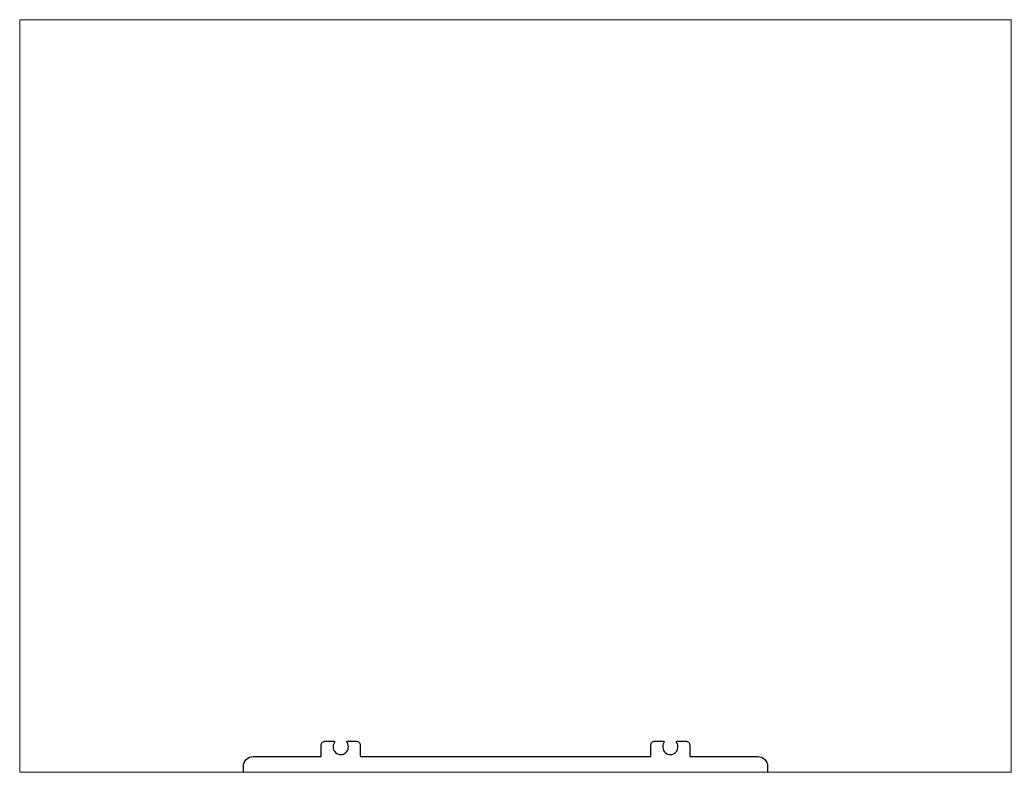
# Paper-space layout 'Presentación1' of a CAD drawing. Header units: millimetres. Extents: x 26 to 231, y 20 to 176.
# The model-space entities are those that its viewports show. They can reach past a viewport. Long polylines and large blocks are cut down to what shows.
import ezdxf

# ---------------------------------------------------------------- set-up
doc = ezdxf.new("R2010")
doc.units = ezdxf.units.MM
doc.layers.add('WHITE', color=7, linetype='Continuous')

msp = doc.modelspace()

# ---------------------------------------------------------------- linework, layer by layer
at = {"layer": 'WHITE'}
for p, q in [((140.88, 37.17), (140.88, 32.17)), ((140.88, 37.17), (146.38, 37.17)), ((146.38, 37.17), (146.38, 32.17))]:
    msp.add_line(p, q, dxfattribs=at)
at = {"layer": 'WHITE', "linetype": 'Continuous'}
msp.add_lwpolyline([(0.96, 6.79), (0.96, 41.18, -0.414214), (5.96, 46.18), (10.96, 46.18), (40.63, 46.18, 0.414214), (41.13, 46.68), (41.13, 52.17, -0.414214), (43.13, 54.17), (47.44, 54.17, -0.601594), (47.86, 53.39), (47.86, 53.39, 1.885624), (54.4, 53.39), (54.4, 53.39, -0.601594), (54.81, 54.17), (59.13, 54.17, -0.414214), (61.13, 52.17), (61.13, 46.68, 0.414214), (61.63, 46.18), (136.13, 46.18), (210.63, 46.18, 0.414214), (211.13, 46.68), (211.13, 52.17, -0.414214), (213.13, 54.17), (217.45, 54.17, -0.601594), (217.86, 53.39), (217.86, 53.39, 1.885624), (224.4, 53.39), (224.4, 53.39, -0.601594), (224.82, 54.17), (229.13, 54.17, -0.414214), (231.13, 52.17), (231.13, 46.68, 0.414214), (231.63, 46.18), (261.31, 46.18), (266.31, 46.18, -0.414214), (271.31, 41.18), (271.31, 6.79, -0.414214)], format="xyb", dxfattribs=at)
at = {"layer": 'WHITE'}
for centre in [(51.13, 36.18), (221.13, 36.18)]:
    msp.add_circle(centre, 1.6, dxfattribs=at)

psp = doc.layouts.new('Presentación1')

# ---------------------------------------------------------------- viewports
at = {"layer": 'WHITE', "view_target_point": (194.44, 232.09)}
psp.add_viewport(center=(128.5, 97.5), size=(205.6, 156), view_center_point=(-53.16, 0), view_height=387.9424, dxfattribs=at)

doc.saveas('drawing.dxf')
